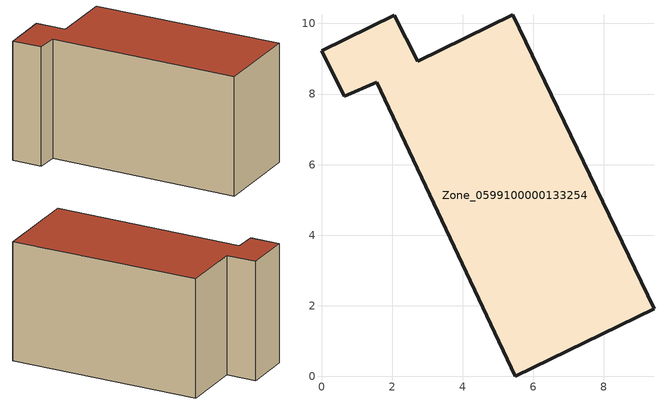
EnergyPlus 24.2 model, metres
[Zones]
Zone_0599100000133254
 floor ground (C_G): 1.57,8.33 0.64,7.93 0,9.22 2.07,10.23 2.72,8.93 5.42,10.25 9.42,1.92 5.49,0 z0
 wall outside (C_F): 2.72,8.93 2.07,10.23 0,9.22 0.64,7.93 1.57,8.33 5.49,0 9.42,1.92 5.42,10.25 2.72,8.93 z0:5.79
 roof outside (C_R): 9.42,1.92 5.42,10.25 2.72,8.93 2.07,10.23 0,9.22 0.64,7.93 1.57,8.33 5.49,0 z5.79
[BUILDING]
Pand.0599100000133254: North Axis=0; Terrain=City; Loads Convergence Tolerance Value=0.04; Temperature Convergence Tolerance Value=0.4; Solar Distribution=FullExterior; Maximum Number of Warmup Days=25; Minimum Number of Warmup Days=1
[Site:Location]
Rotterdam.The.Hague.AP_ZH_NLD Design_Conditions: Latitude=51.96; Longitude=4.45; Time Zone=1; Elevation=-4.5
[SITE:GROUNDTEMPERATURE:BUILDINGSURFACE]
18, 18, 18, 18, 18, 18, 18, 18, 18, 18, 18, 18
[MATERIAL] Thermal Absorptance=0.9; Solar Absorptance=0.7; Visible Absorptance=0.7
Name | Roughness | Thickness | Conductivity | Density | Specific Heat
G.TI.1946-1964 | MediumSmooth | 0.15 | 1 | 540 | 1210
F.TI.1946-1964 | Rough | 0.3 | 0.857143 | 1920 | 840
R.TI.1946-1964 | MediumRough | 0.2 | 0.277778 | 1500 | 1000
[CONSTRUCTION]
C_G: G.TI.1946-1964
C_F: F.TI.1946-1964
C_R: R.TI.1946-1964
[ZONE]
Zone_0599100000133254: Type=1; Multiplier=1; Ceiling Height=Autocalculate; Volume=Autocalculate; Floor Area=autocalculate; Part of Total Floor Area=Yes
[ZONEINFILTRATION:DESIGNFLOWRATE]
Infil_Zone_0599100000133254: Zone or ZoneList or Space or SpaceList=Zone_0599100000133254; Schedule=AlwaysOn; Design Flow Rate Calculation Method=Flow/Area; Flow Rate per Floor Area=0.003; Constant Term Coefficient=1; Temperature Term Coefficient=0; Velocity Term Coefficient=0; Velocity Squared Term Coefficient=0
[HVACTEMPLATE:ZONE:IDEALLOADSAIRSYSTEM]
Zone_0599100000133254: Maximum Heating Supply Air Temperature=50; Minimum Cooling Supply Air Temperature=13; Maximum Heating Supply Air Humidity Ratio=0.0156; Minimum Cooling Supply Air Humidity Ratio=0.0077; Heating Limit=NoLimit; Cooling Limit=NoLimit; Dehumidification Control Type=ConstantSensibleHeatRatio; Cooling Sensible Heat Ratio=0.7; Dehumidification Setpoint=60; Humidification Control Type=None; Humidification Setpoint=30; Outdoor Air Method=None; Outdoor Air Flow Rate per Person=0.00944; Outdoor Air Flow Rate per Zone Floor Area=0; Outdoor Air Flow Rate per Zone=0; Demand Controlled Ventilation Type=None; Outdoor Air Economizer Type=NoEconomizer; Heat Recovery Type=None; Sensible Heat Recovery Effectiveness=0.7; Latent Heat Recovery Effectiveness=0.65
[ZONECONTROL:THERMOSTAT]
ThermostatControl_Zone_0599100000133254: Zone or ZoneList=Zone_0599100000133254; Control Type Schedule=DualSetpointControlType; Control 1=Thermostat_Zone_0599100000133254; Temperature Difference Between Cutout And Setpoint=0
[THERMOSTATSETPOINT:DUALSETPOINT]
Thermostat_Zone_0599100000133254: Heating Setpoint Temperature Schedule=HeatingSetpoint_Zone_0599100000133254; Cooling Setpoint Temperature Schedule=CoolingSetpoint_Zone_0599100000133254
[SCHEDULE:COMPACT]
HeatingSetpoint_Zone_0599100000133254: Through: 12/31, For: AllDays, Until: 24:00, 21
CoolingSetpoint_Zone_0599100000133254: Through: 12/31, For: AllDays, Until: 24:00, 24
DualSetpointControlType: Through: 12/31, For: AllDays, Until: 24:00, 4
AlwaysOn: Through: 12/31, For: AllDays, Until: 24:00, 1
